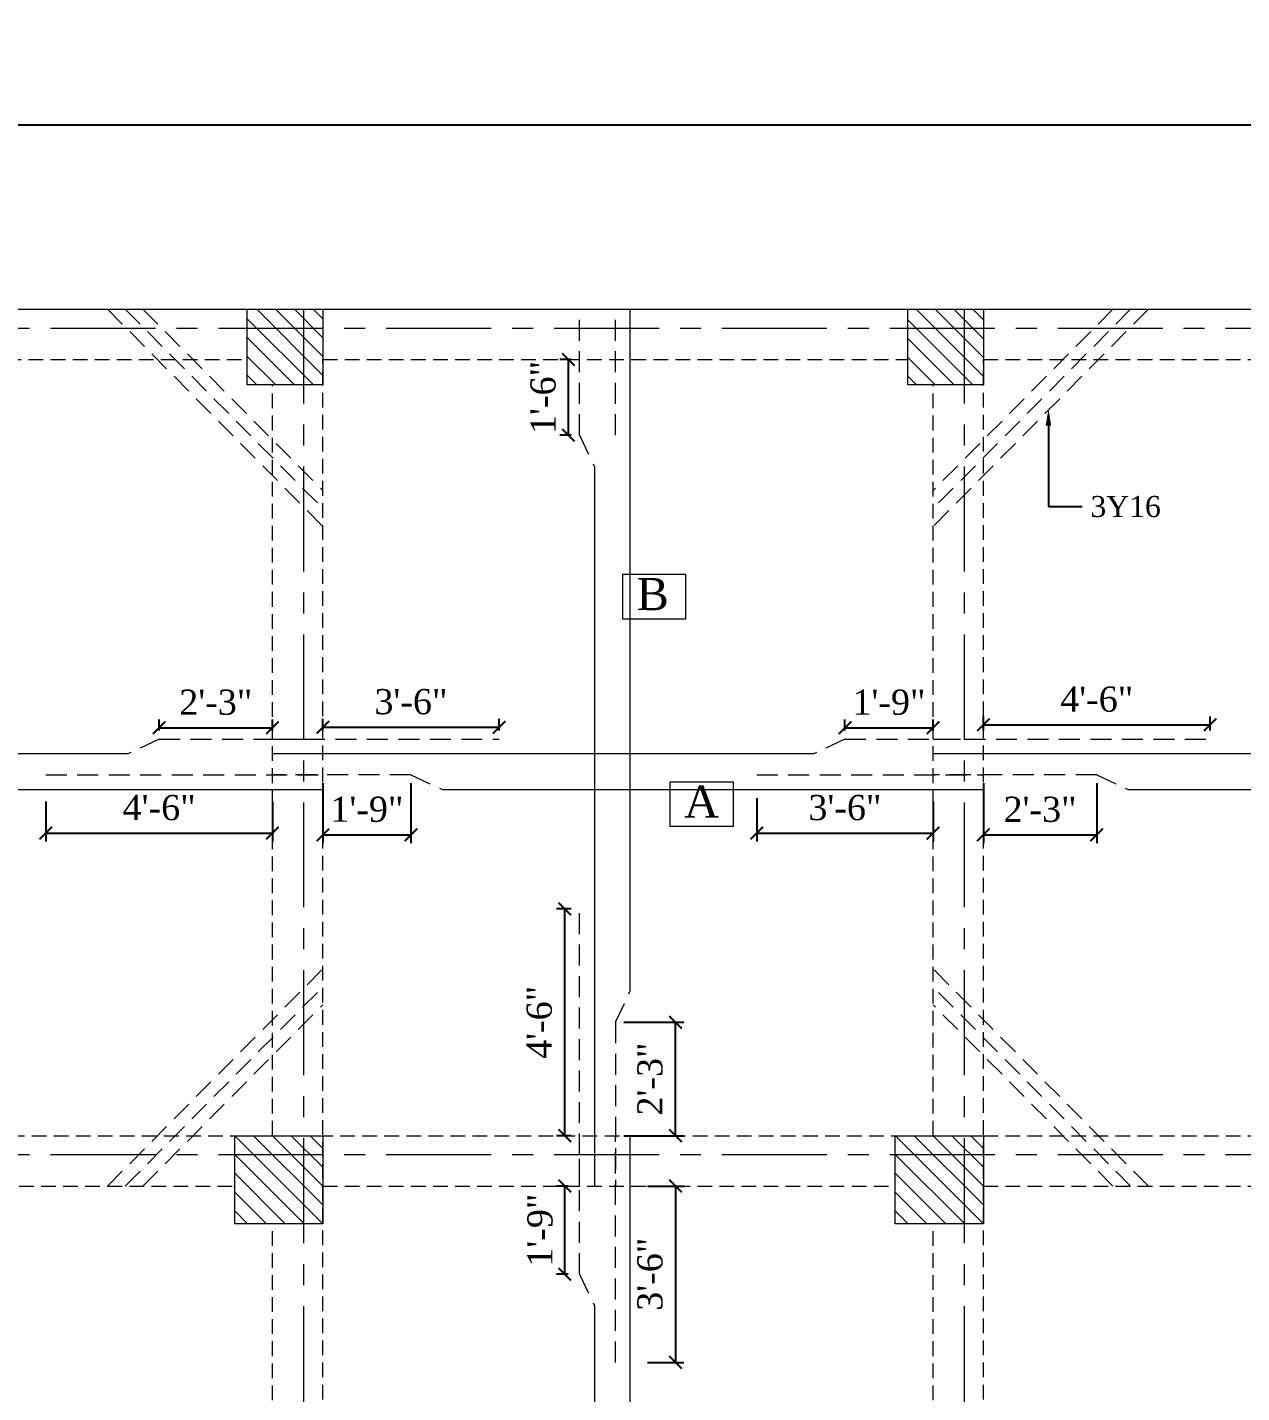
# Model space of a CAD drawing. Header units: feet. Extents: x 35006 to 48642, y 16494 to 18305.
# Drawn here: x 47796.4 to 48085.8, y 17612.3 to 17937.5 of the extents above; entities that cross this region are included whole.
import ezdxf
from ezdxf import colors
from ezdxf.entities.mleader import LeaderData, LeaderLine
from ezdxf.math import Vec2, Vec3

# ---------------------------------------------------------------- set-up
doc = ezdxf.new("R2010")
doc.units = ezdxf.units.FT
for name, pattern in [('CENTER', [2, 1.25, -0.25, 0.25, -0.25]), ('DOT2', [0.125, 0, -0.125]), ('HIDDEN', [0.375, 0.25, -0.125])]:
    doc.linetypes.add(name, pattern=pattern)
for name, color, linetype, lineweight in [('Column', 1, 'Continuous', 15), ('Dimension', 2, 'Continuous', 9), ('Hatch', 9, 'Continuous', 9), ('ST Beam', 7, 'Continuous', 20), ('ST GRIDS', 6, 'CENTER', 9), ('ST REINF', 1, 'Continuous', 35)]:
    doc.layers.add(name, color=color, linetype=linetype, lineweight=lineweight)
for name, color, linetype in [('ST DIM', 11, 'Continuous'), ('ST TABLE', 2, 'Continuous'), ('ST TEX', 3, 'Continuous')]:
    doc.layers.add(name, color=color, linetype=linetype)
doc.styles.add('RomanS', font='times.ttf')
doc.dimstyles.new('1-1', dxfattribs={"dimtxt": 9, "dimasz": 5, "dimexe": 6, "dimexo": 6, "dimgap": 3, "dimtad": 1, "dimdec": 1, "dimzin": 0, "dimdsep": 46, "dimlunit": 4, "dimtxsty": 'RomanS', "dimblk": 'ARCHTICK', "dimcen": 0.09, "dimclrd": 256, "dimclre": 256, "dimclrt": 3, "dimadec": 0, "dimazin": 0, "dimtfac": 0.6, "dimtdec": 1, "dimtix": 1, "dimtofl": 0, "dimtmove": 1, "dimatfit": 0, "dimfxl": 1, "dimtolj": 1, "dimtzin": 0, "dimarcsym": 0})
pattern_1 = [(315, (7835.215, -72.3245), (2.24506403, 2.24506403), [])]

# ---------------------------------------------------------------- blocks, each defined once
blk = doc.blocks.new('_ArchTick')
at = {"color": 0, "const_width": 0.15}
blk.add_lwpolyline([(-0.5, -0.5), (0.5, 0.5)], dxfattribs=at)
blk = doc.blocks.new('*D467')
at = {"layer": 'Defpoints', "color": 0, "ltscale": 10, "transparency": 16777216}
for p in [(48575.4, 17914.34), (47661, 17870.38), (48575.4, 17870.38)]:
    blk.add_point(p, dxfattribs=at)
at = {"layer": 'ST DIM', "linetype": 'DOT2', "lineweight": -2, "ltscale": 10, "transparency": 16777216}
for p, q in [((47661, 17876.38), (47661, 17920.34)), ((48575.4, 17876.38), (48575.4, 17920.34))]:
    blk.add_line(p, q, dxfattribs=at)
at = {"layer": 'ST DIM', "lineweight": -2, "ltscale": 10, "transparency": 16777216}
blk.add_line((47661, 17914.34), (48575.4, 17914.34), dxfattribs=at)
at = {"layer": 'ST DIM', "lineweight": -2, "ltscale": 10, "transparency": 16777216, "xscale": 3, "yscale": 3, "zscale": 3, "rotation": 180}
blk.add_blockref('_ArchTick', (47661, 17914.34), dxfattribs=at)
at = {"layer": 'ST DIM', "lineweight": -2, "ltscale": 10, "transparency": 16777216, "xscale": 3, "yscale": 3, "zscale": 3}
blk.add_blockref('_ArchTick', (48575.4, 17914.34), dxfattribs=at)
at = {"layer": 'ST DIM', "color": 3, "lineweight": 13, "ltscale": 10, "transparency": 16777216, "insert": (48118.2, 17928.84), "char_height": 12, "attachment_point": 5, "style": 'RomanS'}
blk.add_mtext('\\A1;76\'-2{\\H0.6x;\\S1/2;}"', dxfattribs=at)
blk = doc.blocks.new('*D455')
at = {"layer": 'Defpoints', "color": 0, "transparency": 16777216}
for p in [(47854.85, 17770.7), (47827.85, 17768.01), (47854.85, 17768.01)]:
    blk.add_point(p, dxfattribs=at)
at = {"layer": 'ST DIM', "lineweight": -2, "transparency": 16777216}
for p, q in [((47827.85, 17770.01), (47827.85, 17772.7)), ((47827.85, 17770.7), (47854.85, 17770.7)), ((47854.85, 17770.01), (47854.85, 17772.7))]:
    blk.add_line(p, q, dxfattribs=at)
at = {"layer": 'ST DIM', "lineweight": -2, "transparency": 16777216, "xscale": 3, "yscale": 3, "zscale": 3, "rotation": 180}
blk.add_blockref('_ArchTick', (47827.85, 17770.7), dxfattribs=at)
at = {"layer": 'ST DIM', "lineweight": -2, "transparency": 16777216, "xscale": 3, "yscale": 3, "zscale": 3}
blk.add_blockref('_ArchTick', (47854.85, 17770.7), dxfattribs=at)
at = {"layer": 'ST DIM', "color": 3, "lineweight": 9, "transparency": 16777216, "insert": (47841.35, 17776.75), "char_height": 6, "attachment_point": 5, "style": 'RomanS'}
blk.add_mtext('\\A1;2\'-3"', dxfattribs=at)
blk = doc.blocks.new('*D346')
at = {"layer": 'Defpoints', "color": 0, "transparency": 16777216}
for p in [(47800.85, 17755.13), (47854.85, 17755.13), (47854.85, 17745.6)]:
    blk.add_point(p, dxfattribs=at)
at = {"layer": 'ST DIM', "lineweight": -2, "transparency": 16777216}
for p, q in [((47800.85, 17753.13), (47800.85, 17743.6)), ((47854.85, 17753.13), (47854.85, 17743.6)), ((47800.85, 17745.6), (47854.85, 17745.6))]:
    blk.add_line(p, q, dxfattribs=at)
at = {"layer": 'ST DIM', "lineweight": -2, "transparency": 16777216, "xscale": 3, "yscale": 3, "zscale": 3, "rotation": 180}
blk.add_blockref('_ArchTick', (47800.85, 17745.6), dxfattribs=at)
at = {"layer": 'ST DIM', "lineweight": -2, "transparency": 16777216, "xscale": 3, "yscale": 3, "zscale": 3}
blk.add_blockref('_ArchTick', (47854.85, 17745.6), dxfattribs=at)
at = {"layer": 'ST DIM', "color": 3, "lineweight": 9, "transparency": 16777216, "insert": (47827.85, 17751.65), "char_height": 6, "attachment_point": 5, "style": 'RomanS'}
blk.add_mtext('\\A1;4\'-6"', dxfattribs=at)
blk = doc.blocks.new('*D347')
at = {"layer": 'Defpoints', "color": 0, "transparency": 16777216}
for p in [(47866.85, 17759.51), (47887.85, 17759.51), (47887.85, 17745.19)]:
    blk.add_point(p, dxfattribs=at)
at = {"layer": 'ST DIM', "lineweight": -2, "transparency": 16777216}
for p, q in [((47866.85, 17757.51), (47866.85, 17743.19)), ((47887.85, 17757.51), (47887.85, 17743.19)), ((47866.85, 17745.19), (47887.85, 17745.19))]:
    blk.add_line(p, q, dxfattribs=at)
at = {"layer": 'ST DIM', "lineweight": -2, "transparency": 16777216, "xscale": 3, "yscale": 3, "zscale": 3, "rotation": 180}
blk.add_blockref('_ArchTick', (47866.85, 17745.19), dxfattribs=at)
at = {"layer": 'ST DIM', "lineweight": -2, "transparency": 16777216, "xscale": 3, "yscale": 3, "zscale": 3}
blk.add_blockref('_ArchTick', (47887.85, 17745.19), dxfattribs=at)
at = {"layer": 'ST DIM', "color": 3, "lineweight": 9, "transparency": 16777216, "insert": (47877.35, 17751.25), "char_height": 6, "attachment_point": 5, "style": 'RomanS'}
blk.add_mtext('\\A1;1\'-9"', dxfattribs=at)
blk = doc.blocks.new('*D456')
at = {"layer": 'Defpoints', "color": 0, "transparency": 16777216}
for p in [(48012.24, 17770.7), (47991.24, 17768.01), (48012.24, 17768.01)]:
    blk.add_point(p, dxfattribs=at)
at = {"layer": 'ST DIM', "lineweight": -2, "transparency": 16777216}
for p, q in [((47991.24, 17770.01), (47991.24, 17772.7)), ((47991.24, 17770.7), (48012.24, 17770.7)), ((48012.24, 17770.01), (48012.24, 17772.7))]:
    blk.add_line(p, q, dxfattribs=at)
at = {"layer": 'ST DIM', "lineweight": -2, "transparency": 16777216, "xscale": 3, "yscale": 3, "zscale": 3, "rotation": 180}
blk.add_blockref('_ArchTick', (47991.24, 17770.7), dxfattribs=at)
at = {"layer": 'ST DIM', "lineweight": -2, "transparency": 16777216, "xscale": 3, "yscale": 3, "zscale": 3}
blk.add_blockref('_ArchTick', (48012.24, 17770.7), dxfattribs=at)
at = {"layer": 'ST DIM', "color": 3, "lineweight": 9, "transparency": 16777216, "insert": (48001.74, 17776.76), "char_height": 6, "attachment_point": 5, "style": 'RomanS'}
blk.add_mtext('\\A1;1\'-9"', dxfattribs=at)
blk = doc.blocks.new('*D348')
at = {"layer": 'Defpoints', "color": 0, "transparency": 16777216}
for p in [(47970.24, 17755.96), (48012.24, 17755.13), (48012.24, 17745.6)]:
    blk.add_point(p, dxfattribs=at)
at = {"layer": 'ST DIM', "lineweight": -2, "transparency": 16777216}
for p, q in [((47970.24, 17753.96), (47970.24, 17743.6)), ((48012.24, 17753.13), (48012.24, 17743.6)), ((47970.24, 17745.6), (48012.24, 17745.6))]:
    blk.add_line(p, q, dxfattribs=at)
at = {"layer": 'ST DIM', "lineweight": -2, "transparency": 16777216, "xscale": 3, "yscale": 3, "zscale": 3, "rotation": 180}
blk.add_blockref('_ArchTick', (47970.24, 17745.6), dxfattribs=at)
at = {"layer": 'ST DIM', "lineweight": -2, "transparency": 16777216, "xscale": 3, "yscale": 3, "zscale": 3}
blk.add_blockref('_ArchTick', (48012.24, 17745.6), dxfattribs=at)
at = {"layer": 'ST DIM', "color": 3, "lineweight": 9, "transparency": 16777216, "insert": (47991.24, 17751.65), "char_height": 6, "attachment_point": 5, "style": 'RomanS'}
blk.add_mtext('\\A1;3\'-6"', dxfattribs=at)
blk = doc.blocks.new('*D457')
at = {"layer": 'Defpoints', "color": 0, "transparency": 16777216}
for p in [(47908.85, 17770.83), (47866.85, 17768.01), (47908.85, 17768.01)]:
    blk.add_point(p, dxfattribs=at)
at = {"layer": 'ST DIM', "lineweight": -2, "transparency": 16777216}
for p, q in [((47866.85, 17770.01), (47866.85, 17772.83)), ((47866.85, 17770.83), (47908.85, 17770.83)), ((47908.85, 17770.01), (47908.85, 17772.83))]:
    blk.add_line(p, q, dxfattribs=at)
at = {"layer": 'ST DIM', "lineweight": -2, "transparency": 16777216, "xscale": 3, "yscale": 3, "zscale": 3, "rotation": 180}
blk.add_blockref('_ArchTick', (47866.85, 17770.83), dxfattribs=at)
at = {"layer": 'ST DIM', "lineweight": -2, "transparency": 16777216, "xscale": 3, "yscale": 3, "zscale": 3}
blk.add_blockref('_ArchTick', (47908.85, 17770.83), dxfattribs=at)
at = {"layer": 'ST DIM', "color": 3, "lineweight": 9, "transparency": 16777216, "insert": (47887.85, 17776.88), "char_height": 6, "attachment_point": 5, "style": 'RomanS'}
blk.add_mtext('\\A1;3\'-6"', dxfattribs=at)
blk = doc.blocks.new('*D349')
at = {"layer": 'Defpoints', "color": 0, "transparency": 16777216}
for p in [(48024.24, 17759.51), (48051.24, 17759.51), (48051.24, 17745.19)]:
    blk.add_point(p, dxfattribs=at)
at = {"layer": 'ST DIM', "lineweight": -2, "transparency": 16777216}
for p, q in [((48024.24, 17757.51), (48024.24, 17743.19)), ((48051.24, 17757.51), (48051.24, 17743.19)), ((48024.24, 17745.19), (48051.24, 17745.19))]:
    blk.add_line(p, q, dxfattribs=at)
at = {"layer": 'ST DIM', "lineweight": -2, "transparency": 16777216, "xscale": 3, "yscale": 3, "zscale": 3, "rotation": 180}
blk.add_blockref('_ArchTick', (48024.24, 17745.19), dxfattribs=at)
at = {"layer": 'ST DIM', "lineweight": -2, "transparency": 16777216, "xscale": 3, "yscale": 3, "zscale": 3}
blk.add_blockref('_ArchTick', (48051.24, 17745.19), dxfattribs=at)
at = {"layer": 'ST DIM', "color": 3, "lineweight": 9, "transparency": 16777216, "insert": (48037.74, 17751.24), "char_height": 6, "attachment_point": 5, "style": 'RomanS'}
blk.add_mtext('\\A1;2\'-3"', dxfattribs=at)
blk = doc.blocks.new('*D459')
at = {"layer": 'Defpoints', "color": 0, "transparency": 16777216}
for p in [(48078.24, 17771.42), (48024.24, 17768.01), (48078.24, 17768.01)]:
    blk.add_point(p, dxfattribs=at)
at = {"layer": 'ST DIM', "lineweight": -2, "transparency": 16777216}
for p, q in [((48024.24, 17770.01), (48024.24, 17773.42)), ((48078.24, 17770.01), (48078.24, 17773.42)), ((48024.24, 17771.42), (48078.24, 17771.42))]:
    blk.add_line(p, q, dxfattribs=at)
at = {"layer": 'ST DIM', "lineweight": -2, "transparency": 16777216, "xscale": 3, "yscale": 3, "zscale": 3, "rotation": 180}
blk.add_blockref('_ArchTick', (48024.24, 17771.42), dxfattribs=at)
at = {"layer": 'ST DIM', "lineweight": -2, "transparency": 16777216, "xscale": 3, "yscale": 3, "zscale": 3}
blk.add_blockref('_ArchTick', (48078.24, 17771.42), dxfattribs=at)
at = {"layer": 'ST DIM', "color": 3, "lineweight": 9, "transparency": 16777216, "insert": (48051.24, 17777.48), "char_height": 6, "attachment_point": 5, "style": 'RomanS'}
blk.add_mtext('\\A1;4\'-6"', dxfattribs=at)
blk = doc.blocks.new('*D352')
at = {"layer": 'Defpoints', "color": 0, "transparency": 16777216}
for p in [(47936.55, 17700.54), (47950.86, 17700.54), (47936.55, 17673.54)]:
    blk.add_point(p, dxfattribs=at)
at = {"layer": 'ST DIM', "lineweight": -2, "transparency": 16777216}
for p, q in [((47938.55, 17700.54), (47952.86, 17700.54)), ((47950.86, 17673.54), (47950.86, 17700.54)), ((47938.55, 17673.54), (47952.86, 17673.54))]:
    blk.add_line(p, q, dxfattribs=at)
at = {"layer": 'ST DIM', "lineweight": -2, "transparency": 16777216, "xscale": 3, "yscale": 3, "zscale": 3}
for p, rotation in [((47950.86, 17700.54), 90), ((47950.86, 17673.54), 270)]:
    blk.add_blockref('_ArchTick', p, dxfattribs=dict(at, rotation=rotation))
at = {"layer": 'ST DIM', "color": 3, "lineweight": 9, "transparency": 16777216, "insert": (47944.81, 17687.04), "char_height": 6, "attachment_point": 5, "rotation": 90, "style": 'RomanS'}
blk.add_mtext('\\A1;2\'-3"', dxfattribs=at)
blk = doc.blocks.new('*D462')
at = {"layer": 'Defpoints', "color": 0, "transparency": 16777216}
for p in [(47925.35, 17858.38), (47928.04, 17858.38), (47928.04, 17840.38)]:
    blk.add_point(p, dxfattribs=at)
at = {"layer": 'ST DIM', "lineweight": -2, "transparency": 16777216}
for p, q in [((47926.04, 17858.38), (47923.35, 17858.38)), ((47925.35, 17840.38), (47925.35, 17858.38)), ((47926.04, 17840.38), (47923.35, 17840.38))]:
    blk.add_line(p, q, dxfattribs=at)
at = {"layer": 'ST DIM', "lineweight": -2, "transparency": 16777216, "xscale": 3, "yscale": 3, "zscale": 3}
for p, rotation in [((47925.35, 17858.38), 90), ((47925.35, 17840.38), 270)]:
    blk.add_blockref('_ArchTick', p, dxfattribs=dict(at, rotation=rotation))
at = {"layer": 'ST DIM', "color": 3, "lineweight": 9, "transparency": 16777216, "insert": (47919.35, 17849.38), "char_height": 6, "attachment_point": 5, "rotation": 90, "style": 'RomanS'}
blk.add_mtext('\\A1;1\'-6"', dxfattribs=at)
blk = doc.blocks.new('*D463')
at = {"layer": 'Defpoints', "color": 0, "transparency": 16777216}
for p in [(47924.49, 17727.54), (47928.04, 17727.54), (47928.04, 17673.54)]:
    blk.add_point(p, dxfattribs=at)
at = {"layer": 'ST DIM', "lineweight": -2, "transparency": 16777216}
for p, q in [((47926.04, 17727.54), (47922.49, 17727.54)), ((47924.49, 17673.54), (47924.49, 17727.54)), ((47926.04, 17673.54), (47922.49, 17673.54))]:
    blk.add_line(p, q, dxfattribs=at)
at = {"layer": 'ST DIM', "lineweight": -2, "transparency": 16777216, "xscale": 3, "yscale": 3, "zscale": 3}
for p, rotation in [((47924.49, 17727.54), 90), ((47924.49, 17673.54), 270)]:
    blk.add_blockref('_ArchTick', p, dxfattribs=dict(at, rotation=rotation))
at = {"layer": 'ST DIM', "color": 3, "lineweight": 9, "transparency": 16777216, "insert": (47918.44, 17700.54), "char_height": 6, "attachment_point": 5, "rotation": 90, "style": 'RomanS'}
blk.add_mtext('\\A1;4\'-6"', dxfattribs=at)
blk = doc.blocks.new('*D385')
at = {"layer": 'Defpoints', "color": 0, "transparency": 16777216}
for p in [(47924.49, 17661.54), (47927.31, 17661.54), (47927.31, 17640.54)]:
    blk.add_point(p, dxfattribs=at)
at = {"layer": 'ST DIM', "lineweight": -2, "transparency": 16777216}
for p, q in [((47925.31, 17661.54), (47922.49, 17661.54)), ((47924.49, 17640.54), (47924.49, 17661.54)), ((47925.31, 17640.54), (47922.49, 17640.54))]:
    blk.add_line(p, q, dxfattribs=at)
at = {"layer": 'ST DIM', "lineweight": -2, "transparency": 16777216, "xscale": 3, "yscale": 3, "zscale": 3}
for p, rotation in [((47924.49, 17661.54), 90), ((47924.49, 17640.54), 270)]:
    blk.add_blockref('_ArchTick', p, dxfattribs=dict(at, rotation=rotation))
at = {"layer": 'ST DIM', "color": 3, "lineweight": 9, "transparency": 16777216, "insert": (47918.61, 17651.04), "char_height": 6, "attachment_point": 5, "rotation": 90, "style": 'RomanS'}
blk.add_mtext('\\A1;1\'-9"', dxfattribs=at)
blk = doc.blocks.new('*D386')
at = {"layer": 'Defpoints', "color": 0, "transparency": 16777216}
for p in [(47942.18, 17661.54), (47942.18, 17619.54), (47950.86, 17619.54)]:
    blk.add_point(p, dxfattribs=at)
at = {"layer": 'ST DIM', "lineweight": -2, "transparency": 16777216}
for p, q in [((47944.18, 17661.54), (47952.86, 17661.54)), ((47950.86, 17661.54), (47950.86, 17619.54)), ((47944.18, 17619.54), (47952.86, 17619.54))]:
    blk.add_line(p, q, dxfattribs=at)
at = {"layer": 'ST DIM', "lineweight": -2, "transparency": 16777216, "xscale": 3, "yscale": 3, "zscale": 3}
for p, rotation in [((47950.86, 17661.54), 90), ((47950.86, 17619.54), 270)]:
    blk.add_blockref('_ArchTick', p, dxfattribs=dict(at, rotation=rotation))
at = {"layer": 'ST DIM', "color": 3, "lineweight": 9, "transparency": 16777216, "insert": (47944.81, 17640.54), "char_height": 6, "attachment_point": 5, "rotation": 90, "style": 'RomanS'}
blk.add_mtext('\\A1;3\'-6"', dxfattribs=at)

msp = doc.modelspace()

# ---------------------------------------------------------------- hatches: boundary and pattern name
at = {"layer": 'Hatch', "lineweight": 9, "transparency": 33554505}
h = msp.add_hatch(dxfattribs=at)
h.set_pattern_fill('ANSI31', color=253, angle=-90)
h.set_pattern_definition(pattern_1)
h.paths.add_polyline_path([(47848.85, 17870.38), (47848.85, 17852.38), (47866.85, 17852.38), (47866.85, 17870.38)])
h = msp.add_hatch(dxfattribs=at)
h.set_pattern_fill('ANSI31', color=253, angle=-90)
h.set_pattern_definition(pattern_1)
h.paths.add_polyline_path([(48006.24, 17870.38), (48006.24, 17852.38), (48024.24, 17852.38), (48024.24, 17870.38)])
h = msp.add_hatch(dxfattribs=at)
h.set_pattern_fill('ANSI31', color=253, angle=-90)
h.set_pattern_definition(pattern_1)
h.paths.add_polyline_path([(47866.85, 17673.54), (47845.85, 17673.54), (47845.85, 17652.54), (47866.85, 17652.54)])
h = msp.add_hatch(dxfattribs=at)
h.set_pattern_fill('ANSI31', color=253, angle=-90)
h.set_pattern_definition([(315, (7992.607, -72.3245), (2.24506403, 2.24506403), [])])
h.paths.add_polyline_path([(48024.24, 17673.54), (48003.24, 17673.54), (48003.24, 17652.54), (48024.24, 17652.54)])

# ---------------------------------------------------------------- linework, layer by layer
at = {"layer": 'Column', "lineweight": 18}
for points in [[(47848.85, 17870.38), (47866.85, 17870.38), (47866.85, 17852.38), (47848.85, 17852.38)], [(48006.24, 17870.38), (48024.24, 17870.38), (48024.24, 17852.38), (48006.24, 17852.38)], [(47845.85, 17673.54), (47866.85, 17673.54), (47866.85, 17652.54), (47845.85, 17652.54)], [(48003.24, 17673.54), (48024.24, 17673.54), (48024.24, 17652.54), (48003.24, 17652.54)]]:
    msp.add_lwpolyline(points, close=True, dxfattribs=at)
at = {"layer": 'ST Beam', "linetype": 'Continuous', "lineweight": 15, "ltscale": 10}
msp.add_line((47661, 17870.38), (48575.4, 17870.38), dxfattribs=at)
at = {"layer": 'ST Beam', "linetype": 'HIDDEN', "lineweight": 13, "ltscale": 14}
for p, q in [((47676, 17858.38), (47848.85, 17858.38)), ((47866.85, 17858.38), (48006.24, 17858.38)), ((47866.85, 16964.98), (47866.85, 17858.38)), ((48024.24, 17858.38), (48203.16, 17858.38)), ((48024.24, 16964.98), (48024.24, 17858.38)), ((47854.85, 17673.54), (47854.85, 17852.38)), ((48012.24, 17673.54), (48012.24, 17852.38)), ((47661, 17673.54), (48015.24, 17673.54)), ((48024.24, 17673.54), (48212.16, 17673.54)), ((47679, 17661.54), (47845.85, 17661.54)), ((47866.85, 17661.54), (48003.24, 17661.54)), ((48024.24, 17661.54), (48200.16, 17661.54)), ((47854.85, 17516.06), (47854.85, 17652.54)), ((48012.24, 17516.06), (48012.24, 17652.54))]:
    msp.add_line(p, q, dxfattribs=at)
at = {"layer": 'ST GRIDS', "color": 251, "lineweight": 13, "ltscale": 20}
for p, q in [((47862.35, 16847.93), (47862.35, 17870.38)), ((48019.74, 16847.93), (48019.74, 17870.38)), ((47561.95, 17865.88), (48575.4, 17865.88)), ((47561.95, 17669.04), (48575.4, 17669.04))]:
    msp.add_line(p, q, dxfattribs=at)
at = {"layer": 'ST REINF', "linetype": 'HIDDEN', "lineweight": 18, "ltscale": 20}
for p, q in [((47815.55, 17870.38), (47866.85, 17818.67)), ((47819.77, 17870.38), (47866.85, 17822.93)), ((47824, 17870.38), (47866.85, 17827.19)), ((47928.04, 17840.38), (47928.04, 17870.38)), ((47936.55, 17840.38), (47936.55, 17870.38)), ((48055.09, 17870.38), (48012.24, 17827.19)), ((48059.32, 17870.38), (48012.24, 17822.93)), ((48063.54, 17870.38), (48012.24, 17818.67)), ((47928.04, 17840.38), (47931.59, 17832.88)), ((47827.85, 17768.01), (47820.35, 17764.46)), ((47827.85, 17768.01), (47866.85, 17768.01)), ((47854.85, 17768.01), (47908.85, 17768.01)), ((47991.24, 17768.01), (47983.74, 17764.46)), ((47991.24, 17768.01), (48024.24, 17768.01)), ((48012.24, 17768.01), (48078.24, 17768.01)), ((47800.85, 17759.51), (47866.85, 17759.51)), ((47887.85, 17759.51), (47854.85, 17759.51)), ((47887.85, 17759.51), (47895.35, 17755.96)), ((47970.24, 17759.51), (48024.24, 17759.51)), ((48051.24, 17759.51), (48012.24, 17759.51)), ((48051.24, 17759.51), (48058.74, 17755.96)), ((47928.04, 17661.54), (47928.04, 17727.54)), ((47815.55, 17661.54), (47866.85, 17713.25)), ((48063.54, 17661.54), (48012.24, 17713.25)), ((47819.77, 17661.54), (47866.85, 17708.99)), ((48059.32, 17661.54), (48012.24, 17708.99)), ((47936.55, 17700.54), (47940.1, 17708.04)), ((47824, 17661.54), (47866.85, 17704.73)), ((48055.09, 17661.54), (48012.24, 17704.73)), ((47936.55, 17700.54), (47936.55, 17661.54)), ((47928.04, 17640.54), (47928.04, 17673.54)), ((47936.55, 17619.54), (47936.55, 17673.54)), ((47928.04, 17640.54), (47931.59, 17633.04))]:
    msp.add_line(p, q, dxfattribs=at)
at = {"layer": 'ST REINF', "lineweight": 18}
for p, q in [((47940.1, 17708.04), (47940.1, 17870.38)), ((47931.59, 17832.88), (47931.59, 17661.54)), ((47820.35, 17764.46), (47661, 17764.46)), ((47983.74, 17764.46), (47854.85, 17764.46)), ((48174.66, 17764.46), (48012.24, 17764.46)), ((47698.5, 17755.96), (47866.85, 17755.96)), ((47895.35, 17755.96), (48024.24, 17755.96)), ((48058.74, 17755.96), (48221.16, 17755.96)), ((47940.1, 17544.56), (47940.1, 17673.54)), ((47931.59, 17633.04), (47931.59, 17504.06))]:
    msp.add_line(p, q, dxfattribs=at)
at = {"layer": 'ST TABLE', "color": 2, "lineweight": 9}
for points in [[(47938.3, 17807.28), (47953.28, 17807.28), (47953.28, 17796.56), (47938.3, 17796.56)], [(47949.62, 17757.86), (47964.6, 17757.86), (47964.6, 17747.15), (47949.62, 17747.15)]]:
    msp.add_lwpolyline(points, close=True, dxfattribs=at)

# ---------------------------------------------------------------- texts
at = {"layer": 'ST TEX', "color": 3, "lineweight": 9, "transparency": 33554684, "style": 'RomanS'}
for s, p in [('B', (47941.59, 17798.72)), ('A', (47952.91, 17749.3))]:
    msp.add_text(s, height=7.65, dxfattribs=at).set_placement(p)

# ---------------------------------------------------------------- dimensions: what is measured, and where the dimension line sits
at = {"layer": 'ST DIM', "lineweight": 13, "ltscale": 10}
dim = msp.add_linear_dim(base=(48575.4, 17914.34), p1=(47661, 17870.38), p2=(48575.4, 17870.38), dimstyle='1-1', override={"dimtxt": 12, "dimasz": 3, "dimgap": 6, "dimpost": '\\X'}, dxfattribs=at)
dim.commit()
dim.dimension.update_dxf_attribs({"geometry": '*D467', "text_midpoint": (48118.2, 17928.84)})
at = {"layer": 'ST DIM', "lineweight": 9}
for base, p1, p2, picture, middle in [((47925.35, 17858.38), (47928.04, 17840.38), (47928.04, 17858.38), '*D462', (47925.41, 17849.38)), ((47950.86, 17700.54), (47936.55, 17673.54), (47936.55, 17700.54), '*D352', (47950.86, 17687.04)), ((47924.49, 17661.54), (47927.31, 17640.54), (47927.31, 17661.54), '*D385', (47924.67, 17651.04))]:
    dim = msp.add_linear_dim(base=base, p1=p1, p2=p2, angle=90, dimstyle='1-1', override={"dimtxt": 6, "dimasz": 3, "dimexe": 2, "dimexo": 2, "dimpost": '\\X'}, dxfattribs=at)
    dim.commit()
    dim.dimension.update_dxf_attribs({"geometry": picture, "text_midpoint": middle, "dimtype": 160})
for base, p1, p2, picture, middle in [((47854.85, 17770.7), (47827.85, 17768.01), (47854.85, 17768.01), '*D455', (47841.35, 17776.75)), ((47908.85, 17770.83), (47866.85, 17768.01), (47908.85, 17768.01), '*D457', (47887.85, 17776.88)), ((48078.24, 17771.42), (48024.24, 17768.01), (48078.24, 17768.01), '*D459', (48051.24, 17777.48)), ((47854.85, 17745.6), (47800.85, 17755.13), (47854.85, 17755.13), '*D346', (47827.85, 17751.65)), ((48012.24, 17745.6), (47970.24, 17755.96), (48012.24, 17755.13), '*D348', (47991.24, 17751.65))]:
    dim = msp.add_linear_dim(base=base, p1=p1, p2=p2, dimstyle='1-1', override={"dimtxt": 6, "dimasz": 3, "dimexe": 2, "dimexo": 2, "dimpost": '\\X'}, dxfattribs=at)
    dim.commit()
    dim.dimension.update_dxf_attribs({"geometry": picture, "text_midpoint": middle})
for base, p1, p2, picture, middle in [((48012.24, 17770.7), (47991.24, 17768.01), (48012.24, 17768.01), '*D456', (48001.74, 17770.7)), ((47887.85, 17745.19), (47866.85, 17759.51), (47887.85, 17759.51), '*D347', (47877.35, 17745.19)), ((48051.24, 17745.19), (48024.24, 17759.51), (48051.24, 17759.51), '*D349', (48037.74, 17745.19))]:
    dim = msp.add_linear_dim(base=base, p1=p1, p2=p2, dimstyle='1-1', override={"dimtxt": 6, "dimasz": 3, "dimexe": 2, "dimexo": 2, "dimpost": '\\X'}, dxfattribs=at)
    dim.commit()
    dim.dimension.update_dxf_attribs({"geometry": picture, "text_midpoint": middle, "dimtype": 160})
for base, p1, p2, picture, middle in [((47924.49, 17727.54), (47928.04, 17673.54), (47928.04, 17727.54), '*D463', (47918.44, 17700.54)), ((47950.86, 17619.54), (47942.18, 17661.54), (47942.18, 17619.54), '*D386', (47944.81, 17640.54))]:
    dim = msp.add_linear_dim(base=base, p1=p1, p2=p2, angle=90, dimstyle='1-1', override={"dimtxt": 6, "dimasz": 3, "dimexe": 2, "dimexo": 2, "dimpost": '\\X'}, dxfattribs=at)
    dim.commit()
    dim.dimension.update_dxf_attribs({"geometry": picture, "text_midpoint": middle})

# ---------------------------------------------------------------- leaders
at = {"layer": 'Dimension'}
ml = msp.add_multileader_mtext('Standard', dxfattribs=at)
ml.set_content('3Y16', color=256, style='RomanS')
ml.set_leader_properties()
ml.build(insert=Vec2(0, 0))
ctx = ml.context
ctx.base_point, ctx.char_height, ctx.plane_origin = Vec3(48047.73, 17823.37), 5, Vec3(48039.73, 17846.66)
notes = []
notes.append((ctx, [(0, (1, 1, 0), (48039.73, 17823.37), (1, 0), 8, [(0, [(48039.73, 17846.66)], 0, [])])]))
ctx.mtext.insert, ctx.mtext.flow_direction = Vec3(48049.73, 17825.91), 5
for ctx, leaders in notes:
    for number, flags, end, landing, length, lines in leaders:
        leader = LeaderData()
        leader.index, (leader.has_last_leader_line, leader.has_dogleg_vector, leader.attachment_direction) = number, flags
        leader.last_leader_point, leader.dogleg_vector, leader.dogleg_length = Vec3(end), Vec3(landing), length
        for number, points, colour, breaks in lines:
            line = LeaderLine()
            line.index, line.vertices, line.color, line.breaks = number, Vec3.list(points), colors.encode_raw_color(colour), breaks
            leader.lines.append(line)
        ctx.leaders.append(leader)

doc.saveas('drawing.dxf')
